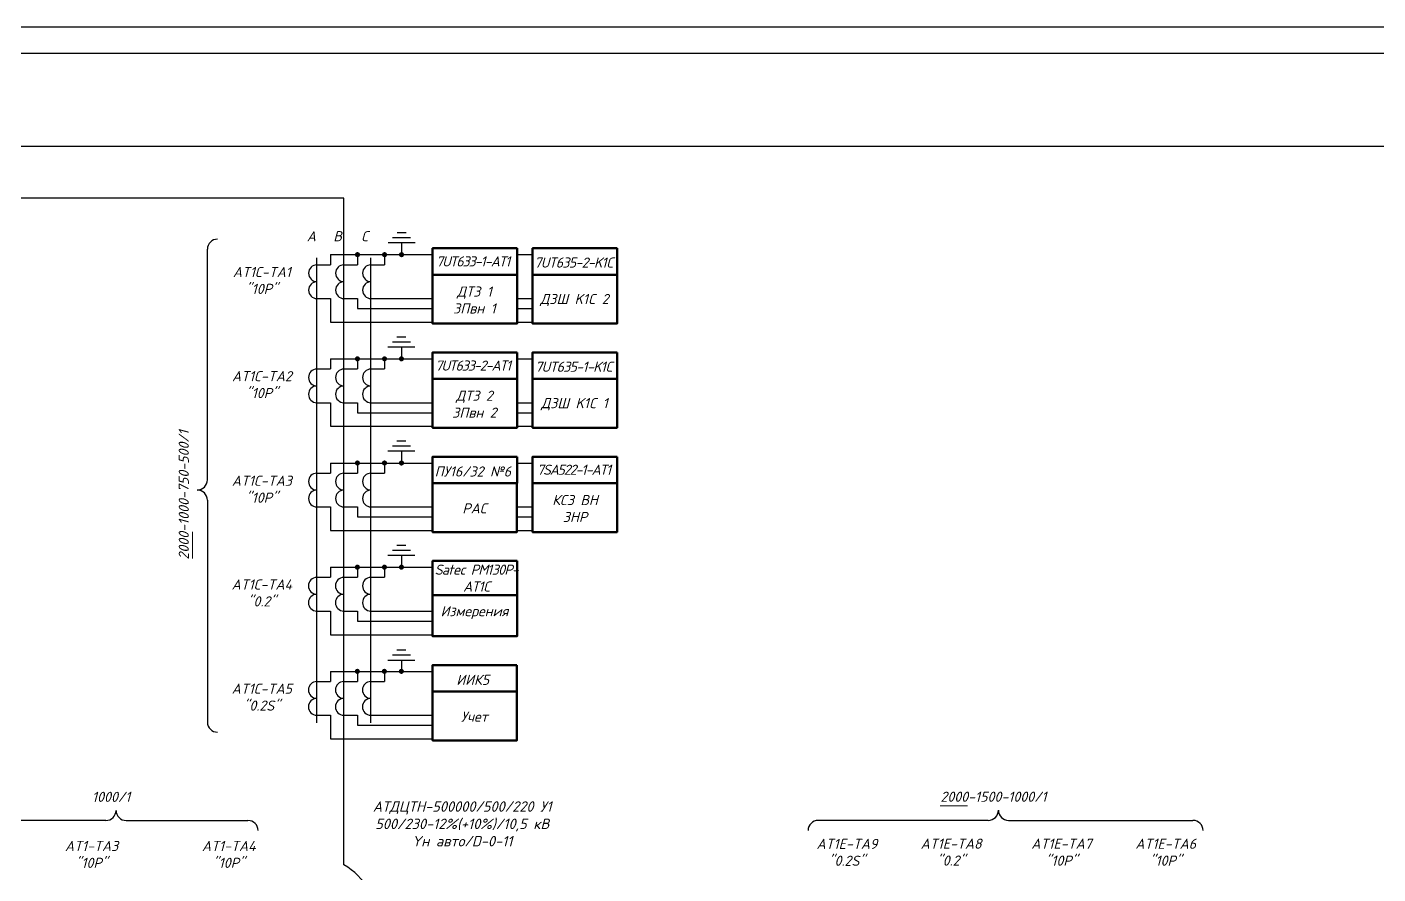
# Model space of a CAD drawing. Header units: millimetres. Extents: x -4534 to -456, y 3875 to 4716.
# Drawn here: x -3807.6 to -3547.6, y 4553.4 to 4716.4 of the extents above; entities that cross this region are included whole.
import ezdxf
from ezdxf.enums import TextEntityAlignment as Align

# ---------------------------------------------------------------- set-up
doc = ezdxf.new("R2010")
doc.units = ezdxf.units.MM
doc.layers.add('Измерения АСУТП', color=80, linetype='Continuous')
doc.layers.add('РАС АСУТП', color=50, linetype='Continuous')
doc.styles.add('ГОСТ 3.0', font='isocpeur.ttf', dxfattribs={"oblique": 15, "height": 3})
doc.styles.add('гост2', font='isocpeur.ttf', dxfattribs={"oblique": 15, "height": 2})

msp = doc.modelspace()

# ---------------------------------------------------------------- linework, layer by layer
at = {"color": 0, "lineweight": 30}
msp.add_line((-4514.35, 4711.38), (-2238.35, 4711.38), dxfattribs=at)
at = {"color": 0}
for p, q in [((-3893.78, 4693.45), (-3445.1, 4693.45)), ((-3746.63, 4683.45), (-3876.64, 4683.45)), ((-3746.63, 4555.16), (-3746.63, 4683.45)), ((-3735.53, 4674.82), (-3735.53, 4672.57)), ((-3751.8, 4670.62), (-3749.2, 4670.62)), ((-3746.6, 4670.62), (-3744, 4670.62)), ((-3741.4, 4670.62), (-3738.8, 4670.62)), ((-3713.29, 4672.57), (-3710.29, 4672.57)), ((-3751.8, 4664.12), (-3749.2, 4664.12)), ((-3749.2, 4664.12), (-3749.2, 4659.58)), ((-3746.6, 4664.12), (-3744, 4664.12)), ((-3744, 4664.12), (-3744, 4662.19)), ((-3741.4, 4664.12), (-3729.54, 4664.12)), ((-3713.29, 4664.12), (-3710.29, 4664.12)), ((-3713.29, 4662.19), (-3710.29, 4662.19)), ((-3749.2, 4659.58), (-3729.54, 4659.58)), ((-3713.29, 4659.58), (-3710.29, 4659.58)), ((-3735.54, 4654.77), (-3735.54, 4652.52)), ((-3713.29, 4652.52), (-3710.29, 4652.52)), ((-3751.81, 4650.57), (-3749.21, 4650.57)), ((-3746.61, 4650.57), (-3744.01, 4650.57)), ((-3741.41, 4650.57), (-3738.81, 4650.57)), ((-3751.81, 4644.07), (-3749.21, 4644.07)), ((-3749.21, 4644.07), (-3749.21, 4639.53)), ((-3746.61, 4644.07), (-3744.01, 4644.07)), ((-3744.01, 4644.07), (-3744.01, 4642.14)), ((-3741.41, 4644.07), (-3729.55, 4644.07)), ((-3713.29, 4644.07), (-3710.29, 4644.07)), ((-3713.29, 4642.14), (-3710.29, 4642.14)), ((-3749.21, 4639.53), (-3729.55, 4639.53)), ((-3713.29, 4639.53), (-3710.29, 4639.53)), ((-3735.54, 4634.72), (-3735.54, 4632.47)), ((-3713.29, 4632.47), (-3710.29, 4632.47)), ((-3751.81, 4630.52), (-3749.21, 4630.52)), ((-3746.61, 4630.52), (-3744.01, 4630.52)), ((-3741.41, 4630.52), (-3738.81, 4630.52)), ((-3751.81, 4624.02), (-3749.21, 4624.02)), ((-3749.21, 4624.02), (-3749.21, 4619.48)), ((-3746.61, 4624.02), (-3744.01, 4624.02)), ((-3744.01, 4624.02), (-3744.01, 4622.09)), ((-3741.41, 4624.02), (-3729.55, 4624.02)), ((-3713.29, 4624.02), (-3710.29, 4624.02)), ((-3713.29, 4622.09), (-3710.29, 4622.09)), ((-3749.21, 4619.48), (-3729.55, 4619.48)), ((-3713.29, 4619.48), (-3710.29, 4619.48)), ((-3735.54, 4614.67), (-3735.54, 4612.42)), ((-3751.82, 4610.47), (-3749.22, 4610.47)), ((-3746.62, 4610.47), (-3744.02, 4610.47)), ((-3741.42, 4610.47), (-3738.82, 4610.47)), ((-3751.82, 4603.97), (-3749.22, 4603.97)), ((-3749.22, 4603.97), (-3749.22, 4599.43)), ((-3746.62, 4603.97), (-3744.02, 4603.97)), ((-3744.02, 4603.97), (-3744.02, 4602.04)), ((-3741.42, 4603.97), (-3729.56, 4603.97)), ((-3749.22, 4599.43), (-3729.56, 4599.43)), ((-3735.55, 4594.48), (-3735.55, 4592.37)), ((-3751.83, 4590.42), (-3749.23, 4590.42)), ((-3746.63, 4590.42), (-3744.03, 4590.42)), ((-3741.43, 4590.42), (-3738.83, 4590.42)), ((-3751.83, 4583.92), (-3749.23, 4583.92)), ((-3749.23, 4583.92), (-3749.23, 4579.38)), ((-3746.63, 4583.92), (-3744.03, 4583.92)), ((-3744.03, 4583.92), (-3744.03, 4581.99)), ((-3741.43, 4583.92), (-3729.57, 4583.92)), ((-3749.23, 4579.38), (-3729.57, 4579.38))]:
    msp.add_line(p, q, dxfattribs=at)
at = {"color": 0, "ltscale": 0.25}
for p, q in [((-3733.79, 4675.79), (-3737.26, 4675.79)), ((-3734.66, 4676.77), (-3736.39, 4676.77)), ((-3772.9, 4629.22), (-3772.9, 4673.6)), ((-3732.93, 4674.82), (-3738.13, 4674.82)), ((-3751.82, 4582.45), (-3751.82, 4671.93)), ((-3749.2, 4672.57), (-3749.2, 4670.62)), ((-3749.2, 4672.57), (-3729.54, 4672.57)), ((-3744, 4672.57), (-3744, 4670.62)), ((-3741.42, 4582.45), (-3741.42, 4671.93)), ((-3738.8, 4672.57), (-3738.8, 4670.62)), ((-3744, 4662.19), (-3729.54, 4662.19)), ((-3732.94, 4654.77), (-3738.14, 4654.77)), ((-3733.8, 4655.74), (-3737.27, 4655.74)), ((-3734.67, 4656.72), (-3736.4, 4656.72)), ((-3749.21, 4652.52), (-3749.21, 4650.57)), ((-3749.21, 4652.52), (-3729.55, 4652.52)), ((-3744.01, 4652.52), (-3744.01, 4650.57)), ((-3738.81, 4652.52), (-3738.81, 4650.57)), ((-3744.01, 4642.14), (-3729.55, 4642.14)), ((-3734.67, 4636.67), (-3736.4, 4636.67)), ((-3732.94, 4634.72), (-3738.14, 4634.72)), ((-3733.8, 4635.69), (-3737.27, 4635.69)), ((-3749.21, 4632.47), (-3749.21, 4630.52)), ((-3749.21, 4632.47), (-3729.55, 4632.47)), ((-3744.01, 4632.47), (-3744.01, 4630.52)), ((-3738.81, 4632.47), (-3738.81, 4630.52)), ((-3772.9, 4625.32), (-3772.9, 4582.61)), ((-3744.01, 4622.09), (-3729.55, 4622.09)), ((-3733.81, 4615.64), (-3737.28, 4615.64)), ((-3734.68, 4616.62), (-3736.41, 4616.62)), ((-3732.94, 4614.67), (-3738.14, 4614.67)), ((-3749.22, 4612.42), (-3749.22, 4610.47)), ((-3749.22, 4612.42), (-3729.56, 4612.42)), ((-3744.02, 4612.42), (-3744.02, 4610.47)), ((-3738.82, 4612.42), (-3738.82, 4610.47)), ((-3744.02, 4602.04), (-3729.56, 4602.04)), ((-3733.82, 4595.46), (-3737.29, 4595.46)), ((-3734.69, 4596.43), (-3736.42, 4596.43)), ((-3749.23, 4592.37), (-3749.23, 4590.42)), ((-3749.23, 4592.37), (-3729.57, 4592.37)), ((-3744.03, 4592.37), (-3744.03, 4590.42)), ((-3738.83, 4592.37), (-3738.83, 4590.42)), ((-3732.95, 4594.48), (-3738.15, 4594.48)), ((-3744.03, 4581.99), (-3729.57, 4581.99)), ((-3792.43, 4563.67), (-3813.43, 4563.67)), ((-3788.53, 4563.67), (-3765.08, 4563.67)), ((-3622.59, 4563.69), (-3655.33, 4563.69)), ((-3618.69, 4563.69), (-3583.19, 4563.69))]:
    msp.add_line(p, q, dxfattribs=at)
at = {"color": 0, "lineweight": 20}
for p, q in [((-3775.79, 4619.21), (-3775.79, 4614.07)), ((-3631.88, 4566.48), (-3626.57, 4566.48))]:
    msp.add_line(p, q, dxfattribs=at)
at = {"color": 0, "linetype": 'Continuous', "lineweight": 25}
msp.add_lwpolyline([(-4534.35, 3875.38), (-2233.35, 3875.38), (-2233.35, 4716.38), (-4534.35, 4716.38)], close=True, dxfattribs=at)
at = {"color": 0, "ltscale": 0.25, "const_width": 0.487}
for points in [[(-3744.25, 4672.57, 1), (-3743.76, 4672.57, 1)], [(-3739.04, 4672.57, 1), (-3738.55, 4672.57, 1)], [(-3735.77, 4672.57, 1), (-3735.28, 4672.57, 1)], [(-3744.26, 4652.52, 1), (-3743.77, 4652.52, 1)], [(-3739.05, 4652.52, 1), (-3738.56, 4652.52, 1)], [(-3735.78, 4652.52, 1), (-3735.29, 4652.52, 1)], [(-3744.26, 4632.47, 1), (-3743.77, 4632.47, 1)], [(-3739.05, 4632.47, 1), (-3738.56, 4632.47, 1)], [(-3735.78, 4632.47, 1), (-3735.29, 4632.47, 1)], [(-3744.27, 4612.42, 1), (-3743.78, 4612.42, 1)], [(-3739.06, 4612.42, 1), (-3738.57, 4612.42, 1)], [(-3735.79, 4612.42, 1), (-3735.3, 4612.42, 1)], [(-3744.28, 4592.37, 1), (-3743.79, 4592.37, 1)], [(-3739.07, 4592.37, 1), (-3738.58, 4592.37, 1)], [(-3735.8, 4592.37, 1), (-3735.31, 4592.37, 1)]]:
    msp.add_lwpolyline(points, format="xyb", close=True, dxfattribs=at)
at = {"color": 0, "lineweight": 50, "ltscale": 0.25}
for points in [[(-3713.29, 4673.79), (-3729.54, 4673.79), (-3729.54, 4668.7), (-3713.29, 4668.7)], [(-3694.04, 4673.79), (-3710.29, 4673.79), (-3710.29, 4668.7), (-3694.04, 4668.7)], [(-3713.29, 4668.7), (-3729.54, 4668.7), (-3729.54, 4659.29), (-3713.29, 4659.29)], [(-3694.04, 4668.7), (-3710.29, 4668.7), (-3710.29, 4659.29), (-3694.04, 4659.29)], [(-3713.29, 4653.74), (-3729.54, 4653.74), (-3729.54, 4648.65), (-3713.29, 4648.65)], [(-3694.04, 4653.74), (-3710.29, 4653.74), (-3710.29, 4648.65), (-3694.04, 4648.65)], [(-3713.29, 4648.65), (-3729.54, 4648.65), (-3729.54, 4639.24), (-3713.29, 4639.24)], [(-3694.04, 4648.65), (-3710.29, 4648.65), (-3710.29, 4639.24), (-3694.04, 4639.24)], [(-3694.04, 4633.69), (-3710.29, 4633.69), (-3710.29, 4628.6), (-3694.04, 4628.6)], [(-3694.04, 4628.6), (-3710.29, 4628.6), (-3710.29, 4619.19), (-3694.04, 4619.19)], [(-3713.31, 4593.59), (-3729.56, 4593.59), (-3729.56, 4588.51), (-3713.31, 4588.51)], [(-3713.31, 4588.51), (-3729.56, 4588.51), (-3729.56, 4579.09), (-3713.31, 4579.09)]]:
    msp.add_lwpolyline(points, close=True, dxfattribs=at)
at = {"color": 0, "ltscale": 0.25}
for centre, start, end in [((-3770.95, 4673.6), 90, 180), ((-3774.85, 4629.22), 270, 0), ((-3774.85, 4625.32), 0, 90), ((-3770.95, 4582.61), 180, 270), ((-3792.43, 4565.62), 270, 0), ((-3788.53, 4565.62), 180, 270), ((-3765.08, 4561.72), 0, 90), ((-3655.33, 4561.74), 90, 180), ((-3622.59, 4565.64), 270, 0), ((-3618.69, 4565.64), 180, 270), ((-3583.19, 4561.74), 0, 90)]:
    msp.add_arc(centre, 1.95, start, end, dxfattribs=at)
at = {"color": 0}
for centre, radius, start, end in [((-3751.8, 4668.99), 1.62, 90, 270), ((-3746.6, 4668.99), 1.62, 90, 270), ((-3741.4, 4668.99), 1.62, 90, 270), ((-3751.8, 4665.74), 1.62, 90, 270), ((-3746.6, 4665.74), 1.62, 90, 270), ((-3741.4, 4665.74), 1.62, 90, 270), ((-3751.81, 4648.94), 1.62, 90, 270), ((-3746.61, 4648.94), 1.62, 90, 270), ((-3741.41, 4648.94), 1.62, 90, 270), ((-3751.81, 4645.69), 1.62, 90, 270), ((-3746.61, 4645.69), 1.62, 90, 270), ((-3741.41, 4645.69), 1.62, 90, 270), ((-3751.81, 4628.89), 1.62, 90, 270), ((-3746.61, 4628.89), 1.62, 90, 270), ((-3741.41, 4628.89), 1.62, 90, 270), ((-3751.81, 4625.64), 1.62, 90, 270), ((-3746.61, 4625.64), 1.62, 90, 270), ((-3741.41, 4625.64), 1.62, 90, 270), ((-3751.82, 4608.84), 1.62, 90, 270), ((-3746.62, 4608.84), 1.62, 90, 270), ((-3741.42, 4608.84), 1.62, 90, 270), ((-3751.82, 4605.59), 1.62, 90, 270), ((-3746.62, 4605.59), 1.62, 90, 270), ((-3741.42, 4605.59), 1.62, 90, 270), ((-3751.83, 4588.79), 1.62, 90, 270), ((-3746.63, 4588.79), 1.62, 90, 270), ((-3741.43, 4588.79), 1.62, 90, 270), ((-3751.83, 4585.54), 1.62, 90, 270), ((-3746.63, 4585.54), 1.62, 90, 270), ((-3741.43, 4585.54), 1.62, 90, 270), ((-3753.13, 4543.9), 13, 0, 60)]:
    msp.add_arc(centre, radius, start, end, dxfattribs=at)
at = {"layer": 'Измерения АСУТП', "color": 0, "lineweight": 50, "ltscale": 0.25}
for points in [[(-3713.29, 4613.64), (-3729.54, 4613.64), (-3729.54, 4607.04), (-3713.29, 4607.04)], [(-3713.29, 4607.04), (-3729.54, 4607.04), (-3729.54, 4599.14), (-3713.29, 4599.14)]]:
    msp.add_lwpolyline(points, close=True, dxfattribs=at)
at = {"layer": 'РАС АСУТП', "color": 0, "lineweight": 50, "ltscale": 0.25}
for points in [[(-3713.29, 4633.69), (-3729.54, 4633.69), (-3729.54, 4628.6), (-3713.29, 4628.6)], [(-3713.31, 4628.6), (-3729.56, 4628.6), (-3729.56, 4619.19), (-3713.31, 4619.19)]]:
    msp.add_lwpolyline(points, close=True, dxfattribs=at)

# ---------------------------------------------------------------- texts
at = {"color": 0, "style": 'ГОСТ 3.0', "oblique": 15}
for s, p in [('A', (-3752.89, 4676.12)), ('B', (-3747.82, 4676.12)), ('C', (-3742.63, 4676.12)), ('1000/1', (-3791.42, 4568.22)), ('2000-1500-1000/1', (-3621.59, 4568.24))]:
    msp.add_text(s, height=1.95, dxfattribs=at).set_placement(p, align=Align.MIDDLE_CENTER)
msp.add_text('2000-1000-750-500/1', height=1.95, rotation=90, dxfattribs=at).set_placement((-3777.44, 4626.32), align=Align.MIDDLE_CENTER)
at = {"color": 0, "ltscale": 2, "attachment_point": 5}
for s, insert, char_height, width, style in [('AT1С-TA1\\P"10P"', (-3762.41, 4667.61), 1.95, 21.6953, 'ГОСТ 3.0'), ('AT1С-TA2\\P"10P"', (-3762.4, 4647.56), 1.95, 21.6953, 'ГОСТ 3.0'), ('AT1С-TA3\\P"10P"', (-3762.41, 4627.43), 1.95, 21.6953, 'ГОСТ 3.0'), ('AT1С-TA4\\P"0.2"', (-3762.41, 4607.46), 1.95, 21.6953, 'ГОСТ 3.0'), ('AT1С-TA5\\P"0.2S"', (-3762.42, 4587.41), 1.95, 21.6953, 'ГОСТ 3.0'), ('АТДЦТН{\\fISOCPEUR|b0|i0|c238|p34;-}500{\\fISOCPEUR|b0|i0|c238|p34;000/}50{\\fISOCPEUR|b0|i0|c238|p34;0}/220 У{\\fISOCPEUR|b0|i0|c238|p34;1\\P}500{\\fISOCPEUR|b0|i0|c238|p34;/}230-12%(+10%)/10,5 кВ\\P{\\fISOCPEUR|b0|i0|c238|p34;Y}н авто{\\fISOCPEUR|b0|i0|c238|p34;/D-0-11}', (-3723.85, 4563.02), 2, 47.9998, 'гост2'), ('AT1-TA3\\P"10Р"', (-3795.19, 4557.14), 1.95, 21.6953, 'ГОСТ 3.0'), ('AT1-TA4\\P"10Р"', (-3768.77, 4557.14), 1.95, 21.6953, 'ГОСТ 3.0'), ('AT1E-TA9\\P"0.2S"', (-3649.79, 4557.54), 1.95, 21.6953, 'ГОСТ 3.0'), ('AT1E-TA8\\P"0.2"', (-3629.74, 4557.58), 1.95, 21.6953, 'ГОСТ 3.0'), ('AT1E-TA7\\P"10P"', (-3608.49, 4557.57), 1.95, 21.6953, 'ГОСТ 3.0'), ('AT1E-TA6\\P"10P"', (-3588.44, 4557.56), 1.95, 21.6953, 'ГОСТ 3.0')]:
    msp.add_mtext(s, dxfattribs=dict(at, insert=insert, char_height=char_height, width=width, style=style))
at = {"color": 0, "lineweight": 30, "char_height": 1.95, "attachment_point": 5, "style": 'ГОСТ 3.0'}
for s, insert in [('{\\T0.85;7UT633-1-AT1}', (-3721.81, 4671.27)), ('{\\T0.9;7UT635-2-K1C}', (-3702.43, 4671.05)), ('{\\T0.85;7UT633-2-AT1}', (-3721.81, 4651.22)), ('{\\T0.9;7UT635-1-K1C}', (-3702.43, 4651)), ('{\\T0.85;7SA522-1-AT1}', (-3702.4, 4631.17))]:
    msp.add_mtext(s, dxfattribs=dict(at, insert=insert))
at = {"color": 0, "char_height": 1.95, "attachment_point": 5, "style": 'ГОСТ 3.0'}
for s, insert in [('{\\C0;ДТЗ 1\\PЗПвн 1}', (-3721.5, 4663.84)), ('{\\C0;ДЗШ K1C 2}', (-3702.25, 4663.84)), ('{\\C0;ДТЗ 2\\PЗПвн 2}', (-3721.5, 4643.79)), ('{\\C0;ДЗШ K1C 1}', (-3702.25, 4643.79)), ('{\\C0;КСЗ ВН\\PЗНР}', (-3702.13, 4623.71))]:
    msp.add_mtext(s, dxfattribs=dict(at, insert=insert))
at = {"color": 0, "lineweight": 50, "ltscale": 0.25, "char_height": 1.95, "attachment_point": 5, "style": 'ГОСТ 3.0'}
for s, insert in [('ИИК5', (-3721.82, 4590.74)), ('Учет', (-3721.51, 4583.64))]:
    msp.add_mtext(s, dxfattribs=dict(at, insert=insert))
at = {"layer": 'Измерения АСУТП', "color": 0, "lineweight": 30, "insert": (-3721.12, 4610.32), "char_height": 1.95, "attachment_point": 5, "style": 'ГОСТ 3.0'}
msp.add_mtext('{\\T0.9;Satec PM130P-\\PAT1C}', dxfattribs=at)
at = {"layer": 'Измерения АСУТП', "color": 0, "insert": (-3721.49, 4603.69), "char_height": 1.95, "attachment_point": 5, "style": 'ГОСТ 3.0'}
msp.add_mtext('Измерения', dxfattribs=at)
at = {"layer": 'РАС АСУТП', "color": 0, "lineweight": 30, "insert": (-3721.8, 4630.84), "char_height": 1.95, "attachment_point": 5, "style": 'ГОСТ 3.0'}
msp.add_mtext('ПУ16/32 №6', dxfattribs=at)
at = {"layer": 'РАС АСУТП', "color": 0, "insert": (-3721.49, 4623.74), "char_height": 1.95, "attachment_point": 5, "style": 'ГОСТ 3.0'}
msp.add_mtext('РАС', dxfattribs=at)

doc.saveas('drawing.dxf')
